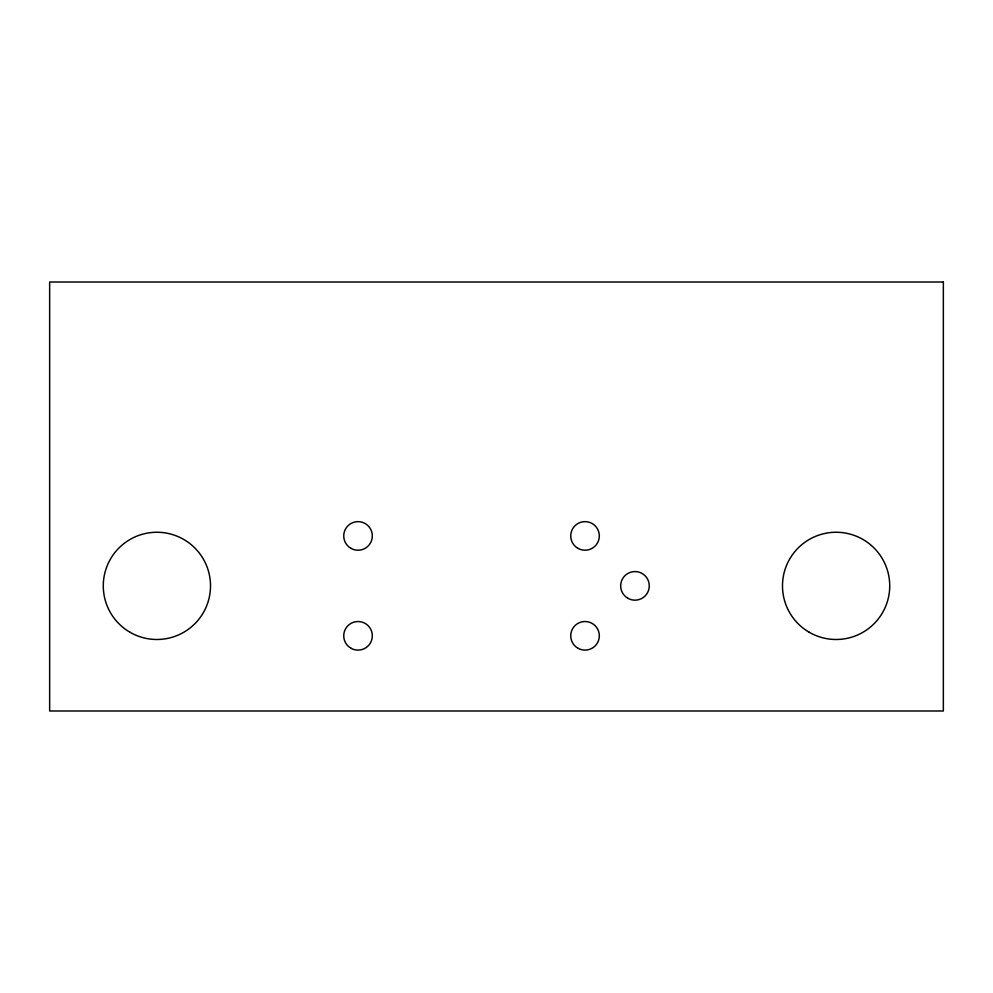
<?xml version="1.0" encoding="UTF-8"?>
<svg xmlns="http://www.w3.org/2000/svg" width="993" height="993" viewBox="0 0 993 993"><rect width="100%" height="100%" fill="white"/><g stroke="black" fill="none" stroke-linecap="round" stroke-linejoin="round"><path stroke-width="1.49" d="M943.35 282.012L49.65 282.012L49.65 710.988L943.35 710.988L943.35 282.012M130.083 632.305A53.622 53.622 0 0 0 210.516 585.87A53.622 53.622 0 0 0 130.083 539.435A53.622 53.622 0 0 0 130.083 632.305M809.295 632.305A53.622 53.622 0 0 0 889.728 585.87A53.622 53.622 0 0 0 809.295 539.435A53.622 53.622 0 0 0 809.295 632.305M350.877 648.193A14.299 14.299 0 0 0 372.325 635.805A14.299 14.299 0 0 0 350.877 623.43A14.299 14.299 0 0 0 350.877 648.193M350.877 548.31A14.299 14.299 0 0 0 372.325 535.935A14.299 14.299 0 0 0 350.877 523.547A14.299 14.299 0 0 0 350.877 548.31M577.876 648.193A14.299 14.299 0 0 0 599.325 635.805A14.299 14.299 0 0 0 577.876 623.43A14.299 14.299 0 0 0 577.876 648.193M627.824 598.258A14.299 14.299 0 0 0 649.273 585.87A14.299 14.299 0 0 0 627.824 573.482A14.299 14.299 0 0 0 627.824 598.258M577.876 548.31A14.299 14.299 0 0 0 599.325 535.935A14.299 14.299 0 0 0 577.876 523.547A14.299 14.299 0 0 0 577.876 548.31"/></g></svg>
